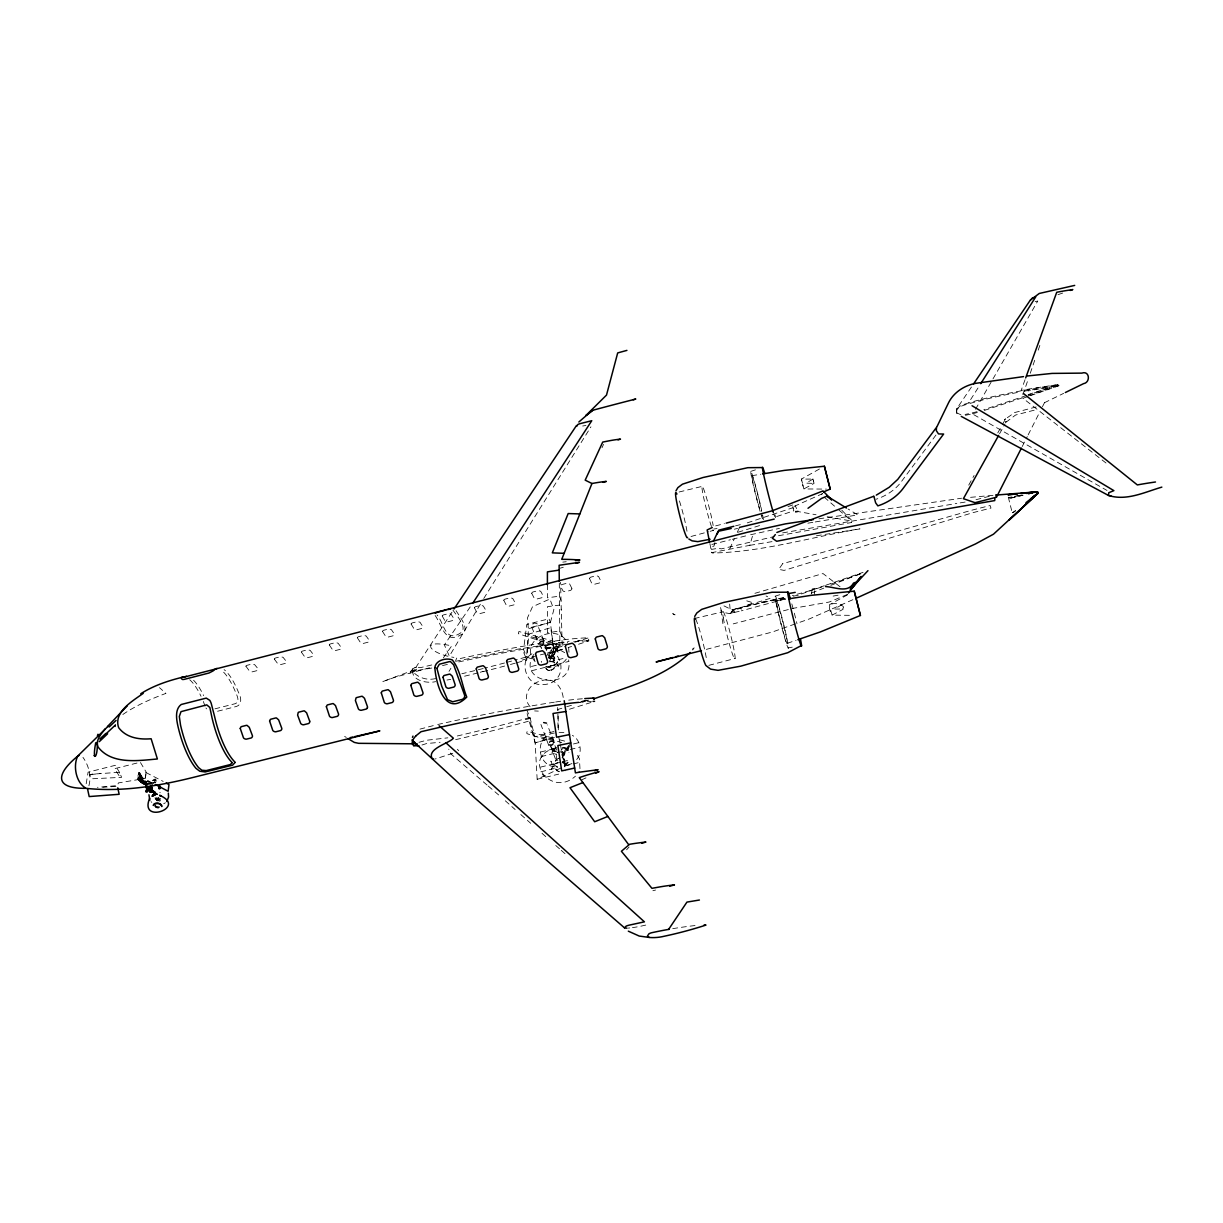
<?xml version="1.0" encoding="UTF-8"?>
<svg xmlns="http://www.w3.org/2000/svg" width="1223" height="1223" viewBox="0 0 1223 1223"><rect width="100%" height="100%" fill="white"/><g stroke="black" fill="none" stroke-linecap="round" stroke-linejoin="round"><path stroke-width="0.75" stroke-dasharray="5 3.75" d="M547.4 584.747L547.4 597.787L559.415 596.182L561.036 600.371M956.34 412.457C956.493 406.342 964.213 405.272 968.784 403.789A288.857 207.1 -16.6 0 1 996.348 396.787A589.532 388.883 -14.3 0 1 1020.594 391.88M568.97 652.256L568.573 646.279M152.829 784.493L144.849 782.368L144.1 783.622M1008.302 497.134L1012.338 513.232L1015.503 510.939M157.767 800.652C155.504 797.946 158.486 803.542 158.088 797.855M814.487 594.485L814.671 590.694M145.843 774.74L146.011 771.805L140.278 762.219L114.733 768.64L119.395 776.269L119.487 772.279L115.237 765.323L88.102 772.156L85.9 785.533M151.805 782.705L145.048 779.234L145.858 774.572M517.023 662.683A3039.17 2135.587 69.2 0 0 525.875 660.206L526.761 659.946L528.795 634.08L550.778 627.689L553.82 651.997L562.259 649.398L560.577 582.27M154.602 779.28C156.223 782.965 154.343 777.538 156.055 779.296C151.576 781.604 158.18 774.923 155.611 782.735M144.711 784.142L141.486 780.457L138.673 773.655C140.477 769.634 137.175 778.363 139.926 772.997M137.985 778.654L141.318 780.687L137.985 778.654L142.158 780.014L138.199 778.868M157.996 798.053C156.529 801.386 159.907 798.726 156.682 798.955M157.691 799.261L158.547 799.934L157.584 800.836L157.201 799.796L158.623 799.276M157.584 800.836L157.278 799.139M154.358 782.001L154.725 779.127M145.812 775.428L145.094 778.455L118.386 782.919L117.454 785.563L97.458 787.337M141.883 780.763C139.59 781.528 144.375 785.334 142.984 782.17M146.791 785.716C141.425 776.345 139.514 777.385 146.745 785.992M141.792 780.733L143.091 783.393M142.265 778.348L142.036 779.647M141.318 780.687L142.204 779.678L138.413 772.905M147.524 785.242C140.446 768.472 139.865 785.502 143.152 778.577C139.804 775.703 138.642 782.995 143.381 783.76M144.085 784.356L137.878 779.326L143.29 784.631M137.924 779.02L138.765 778.378L141.379 780.289M142.158 780.075L139.453 773.379M146.959 785.732L139.544 772.722L138.765 772.997L145.247 784.417M137.695 778.011C143.305 780.794 136.273 766.485 138.474 778.608C138.78 774.878 137.007 783.622 139.223 778.103M545.626 646.554L545.504 647.364M579.977 768.64L579.396 758.566L575.681 752.879M141.364 780.35L138.673 773.655M554.248 654.412L554.371 653.586M555.441 760.553L555.303 761.379M153.655 782.858L144.039 782.873L144.299 783.607L145.323 782.032L143.458 781.573L146.454 786.099M150.888 785.09L144.467 783.53L143.504 781.864M568.435 745.74L567.365 748.919L562.167 752.099M154.113 782.873L155.489 782.231M155.26 779.846L153.594 779.953L154.801 780.136M550.396 622.492L553.881 609.543L549.891 599.025L532.525 606.7L527.51 617.783L528.26 628.133L550.396 622.415L548.989 618.807L526.746 624.464L523.582 649.581L526.593 656.889L531.286 658.876M811.292 593.95L811.965 590.877M735.451 608.886L729.26 613.671L734.702 612.173L735.451 608.886L785.135 597.114M88.912 785.732C91.542 776.131 88.698 765.277 82.965 757.358M714.935 542.553L713.972 546.039L710.624 547.293L711.465 549.402L718.528 548.225L721.31 548.882L774.281 536.576M709.875 543.562L711.694 552.643L749.821 545.336L752.971 534.405M1022.887 394.708L1028.421 378.641M1030.255 373.275L1035.759 357.254M1038.22 350.13L1040.054 344.794M1025.042 379.711L1021.159 390.412L1022.199 390.229A584.09 386.086 -13.1 0 1 1058.644 384.603L1028.054 395.029M138.199 774.419L139.407 773.746M137.496 779.525L139.009 779.617M451.96 612.188L412.61 672.344C413.833 681.394 428.096 683.458 435.663 681.639M160.534 798.405L159.709 799.49M414.949 667.59L412.625 668.889L412.625 671.198M971.444 387.034L956.615 408.925L956.86 413.634L959.382 415.27M602.022 447.725L603.52 444.362M729.764 548.714L734.274 538.884M737.27 532.326L739.533 527.403M556.664 747.65C519.439 756.089 550.564 798.619 575.437 776.177M545.626 646.753L548.516 644.169M554.233 654.213L552.353 656.415L549.173 656.889M1022.229 446.517L1027.289 436.565M1028.13 434.899L1039.917 411.708M1042.424 406.755L1045.115 401.45L1043.754 403.055L1063.658 393.347M137.924 778.073L138.994 778.21M139.437 774.602L138.444 774.281M554.187 667.911L551.283 670.494M553.805 668.889L554.325 667.284M557.657 661.536L555.578 664.41L549.769 666.52M141.042 779.708L143.152 778.577M555.456 760.767L558.514 758.138M568.145 746.794L565.974 749.714L562.137 751.518M968.723 485.134L974.089 475.487M997.785 432.881L1001.438 426.323M1002.34 424.687L1005.52 418.969L1014.677 412.548L1036.554 406.862M999.573 433.737L1005.046 423.892M1005.963 422.256L1015.579 415.025L1037.486 409.338M144.803 782.353L144.467 783.53L143.152 781.833M975.541 409.246L1037.746 301.026A57.145 45.618 -25.1 0 1 1034.918 301.684M483.758 598.49L590.938 426.827M480.349 604.238L449.361 656.17L444.377 644.918L471.757 604.651M412.625 668.905L409.766 673.644L417.502 668.66L382.478 681.7L395.381 677.099L432.361 667.055M455.644 660.542L456.745 658.081M449.024 671.366L450.92 668.262M956.615 408.925L961.003 405.333L968.509 402.948L979.715 385.276M587.789 640.852L588.844 639.216M541.33 757.358L542.003 756.38M542.462 755.692L543.088 754.79M549.784 660.512L560.149 645.591L559.935 642.992L518.888 631.496L518.369 633.697L556.633 646.386L556.434 643.802L546.391 656.109M443.368 657.836L451.7 645.897C418.128 638.452 429.181 653.862 453.886 657.393M576.69 759.514C582.79 752.374 580.696 739.915 572.395 735.329M566.341 659.09C561.449 665.985 551.986 668.247 544.036 666.459M562.106 757.679L568.695 748.598M730.421 613.365L732.088 611.072L741.046 607.923L741.337 610.827L729.504 613.594L721.799 612.142L720.546 607.617L724.001 605.889L731.813 609.773L737.362 608.58L770.566 598.23L766.072 595.968M550.151 656.95L559.37 644.46M550.258 658.31L559.477 645.805M935.962 435.052L901.229 481.831A44.395 34.473 -15.3 0 1 876.096 499.244M533.763 654.412C514.99 683.779 574.795 691.698 568.619 659.9M561.663 755.111L570.056 744.226M562.84 755.233L570.178 745.74M561.051 750.433L563.406 747.666M412.625 672.329L414.949 670.907M626.589 849.817L629.05 847.05M141.409 779.922L142.204 779.678M141.868 779.708L139.3 772.997L143.764 780.748L142.831 781.161M546.024 645.973L549.601 644.017L552.613 644.98M553.836 654.993L549.158 656.69M556.801 750.249L553.255 741.627L551.191 741.23L549.249 742.621L555.808 759.896L558.529 758.352M692.707 649.994L694.205 647.808L689.91 650.988M549.509 658.555L552.016 657.301L551.665 654.152L549.31 655.329L549.846 656.613M562.855 761.99L564.659 760.66L563.986 758.81L562.274 758.627M122.85 714.492C136.013 705.411 150.979 698.945 165.946 693.38L159.479 687.662M153.548 783.255L144.131 782.888M419.963 729.122L435.862 724.949M165.457 802.762L163.683 803.74M553.148 669.378L549.081 670.403M555.67 747.88C551.084 751.442 547.705 758.229 555.701 748.461M562.565 755.86L564.705 752.986L562.58 756.074M564.231 765.858C572.303 756.104 568.863 762.923 564.277 766.454M455.644 739.625A156.636 117.912 0.1 0 0 463.318 737.836A3319.635 2290.465 68.9 0 0 529.33 720.989L530.171 720.76L535.154 742.835L537.157 779.265L562.091 767.463M157.232 799.521L158.195 798.894M156.605 800.484L158.18 799.536M158.547 799.934L157.324 800.576L155.092 798.802M819.441 469.005L801.34 479.126L803.863 488.94L826.427 489.093M143.733 781.558L144.757 783.148M847.615 594.775L829.439 604.712L830.937 611.026L832.129 615.123L852.874 615.368M571.936 763.534L565.561 766.087M458.656 750.723L457.417 749.256M581.812 779.815L585.985 777.874M822.773 493.557L793.437 506.689M852.874 599.698L809.32 618.945L796.983 623.302M158.073 798.283L157.232 798.206M847.34 594.454L829.209 602.037L792.825 608.381L733.234 623.868M538.303 711.113L534.619 710.93M811.506 593.017L823.798 588.141M830.814 585.374L862.414 572.853M452.77 753.292L435.235 758.979M421.981 745.021L426.582 743.538L440.112 742.285M747.07 605.217L753.414 602.908L746.764 600.86M545.748 648.297C550.289 645.927 558.208 647.579 558.437 653.586C557.719 647.9 550.197 646.585 545.794 648.832M159.724 799.368L158.669 799.75M801.478 593.981L813.494 589.669M788.009 506.612L793.161 504.778M795.21 623.929L772.294 632.031L703.256 650.193M821.428 494.688L822.208 493.74M557.734 762.311L552.475 765.522L551.451 769.313L553.881 764.742L557.78 762.907M1030.332 395.702L1059.057 385.658A589.532 388.883 -14.3 0 0 1024.064 391.238M1027.351 396.741L1022.932 398.27L1106.463 463.364M138.719 773.318L139.498 773.043M137.832 779.647L138.627 779.387M143.626 781.696L144.574 783.362L144.513 782.552M143.336 783.974L143.473 782.812L144.604 784.264M143.259 783.469L141.486 780.84M810.192 590.617L792.366 595.57M811.965 590.006L824.287 585.741M826.06 585.129L863.056 572.349M1062.68 293.061L1057.62 294.804M787.352 643.298L796.097 640.286M830.876 584.059L860.839 573.862M1028.375 395.87L1058.95 385.551A584.013 385.597 -15.6 0 0 1027.993 390.978M1026.54 395.533L985.509 409.109A140.309 112.669 -21.8 0 1 983.827 409.659M1022.275 397.903L985.799 409.95A140.37 112.684 -21.8 0 1 984.118 410.5M747.299 522.863L792.749 507.759L795.699 511.887M578.586 644.231L589.043 640.806L575.773 640.623M750.693 471.405L757.404 469.204M1028.207 394.586L1058.644 384.603A589.272 388.868 -14.3 0 0 996.057 395.931A288.72 207.069 -16.7 0 0 968.509 402.948M587.086 700.397L579.885 702.675M776.666 516.549L793.803 510.817L792.626 505.344M522.099 660.16L526.868 658.662M590.969 702.491L566.906 710.028M574.825 642.289L588.767 637.749L585.71 637.886A208.246 146.561 -4.8 0 0 560.837 640.164L551.405 641.571A926.759 526.853 -5.7 0 0 456.852 659.258M568.099 647.579L571.584 646.463M775.046 596.212L780.457 594.5M562.014 646.34L553.591 648.939L554.814 658.57L551.649 650.621C567.655 661.521 562.183 685.247 541.774 684.574C526.761 685.95 518.017 660.97 532.112 653.724L534.803 660.328M738.065 532.219L762.678 524.621M816.933 588.523L825.586 585.863M566.662 706.772L572.67 704.937M754.897 593.308L823.018 573.556L841.286 587.728M480.303 672.253L483.36 671.335M585.511 700.198L581.017 701.543M560.241 568.175L563.283 567.258M561.831 708.255L557.856 709.432L558.009 730.314M554.34 733.051C532.983 735.68 537.096 769.129 558.452 766.821M554.019 731.446L534.803 736.842L529.972 717.488L526.884 710.12M552.872 737.866L535.154 742.835L527.067 713.376M785.304 598.98L741.337 610.827M536.622 742.407L535.154 742.835L554.462 737.469M419 742.3L426.567 740.251L447.847 737.836M529.972 717.488L529.146 717.733A3303.506 2281.736 68.9 0 1 463.242 734.564A156.361 117.851 0.1 0 1 455.583 736.338M530.216 718.436L525.386 719.628M691.026 536.484L708.423 531.76M710.15 531.302L713.636 530.354A22.962 1.544 75.7 0 1 712.55 529.314M708.836 665.343L735.099 658.478M652.883 890.726L655.574 890.038M735.512 525.859L743.936 523.719M976.015 499.703L992.021 495.621M588.737 700.183L579.091 702.537M715.684 525.859L724.459 523.627M214.958 708.836L235.519 703.622C239.998 702.094 237.247 695.918 235.993 693.196A50.158 15.349 75.9 0 0 221.485 670.311M217.572 711.251L236.574 706.42C242.506 704.494 241.023 696.651 238.577 692.539A50.174 15.288 75.9 0 0 224.099 669.638M734.335 529.207L737.607 528.382M732.317 539.282L748.843 535.124M711.847 544.464L730.483 539.74M546.146 649.168L566.066 644.154M531.898 657.011L562.748 649.245M531.455 666.474L536.928 665.098M549.693 661.888L566.096 657.76M488.619 728.618L480.608 730.406M531.699 670.724L568.252 661.551M540.749 751.977L555.288 748.415M573.465 743.966L578.922 742.621M541.04 756.64L555.609 753.062M557.428 752.619L568.359 749.944M570.178 749.5L579.289 747.268M540.612 767.096L560.745 762.174M562.58 761.73L569.903 759.942M679.132 491.998L701.971 486.418M540.887 771.805L557.413 767.784M564.751 765.995L579.427 762.418M537.157 779.265L558.697 774.128M144.131 782.491L154.755 780.35M778.516 535.72L851.697 522.481L849.343 519.118L838.168 509.349M431.75 664.96L421.048 667.513L416.309 667.391M455.567 661.291L514.073 649.734L569.154 641.234M431.765 668.033L416.309 670.663M782.659 532.861L956.799 503.433M694.358 618.517L722.686 611.852M144.054 782.231L154.45 779.892M437.696 724.52L443.276 723.252A950.164 523.368 -5.7 0 1 555.716 701.987M645.744 925.092L643.955 925.49A77.752 52.604 -5.3 0 1 632.474 927.615M750.647 534.726L779.448 528.382M414.964 670.907L416.294 670.663M544.388 647.854L555.731 647.731L564.705 652.623M761.669 602.113L786.129 597.512M793.33 596.167L798.726 595.158M788.545 647.838L792.259 647.166M785.074 598.46L762.235 602.572L732.332 610.155L734.702 612.173M833.138 596.075L840.277 594.806M749.821 545.336L772.187 541.606M414.979 667.575L416.294 667.391M807.883 523.184L813.433 522.252M815.267 521.946L857.751 514.898L848.059 508.982M751.809 475.701L760.828 474.234M960.193 502.882L965.283 502.041M816.429 535.781L859.983 528.856L858.806 529.085C810.207 537.325 761.577 552.215 712.183 553.01L711.694 552.643M555.716 701.987L562.198 700.993M776.238 600.783L785.426 599.346M818.906 518.797L961.599 498.22M548.424 657.791L551.665 658.142M548.439 657.989L549.54 657.821M157.094 800.301L159.953 801.218M159.235 799.536L157.079 799.246M713.758 529.024L717.06 528.55M138.581 773.96L139.728 774.511M562.794 562.121L566.203 561.724M90.854 774.556L100.332 773.486M435.633 678.566C427.454 680.676 417.884 677.878 412.64 671.228M115.91 786.404L102.763 787.276M992.984 495.33L967.148 497.639M559.094 732.332L563.895 732.501M144.085 783.423L150.49 783.362M153.257 782.705L154.19 782.582M559.66 742.896L560.822 742.942M549.616 644.215L550.702 644.261M547.705 652.792C552.154 654.351 558.085 649.413 557.933 646.829C557.734 651.721 552.001 653.999 547.736 653.327M549.815 660.955L555.792 662.484L558.376 666.764M549.846 661.49L554.065 662.117L558.085 665.709M143.091 782.903L144.314 784.371M143.473 782.812L143.626 783.867M551.283 658.264L553.637 658.555L554.279 660.359L552.582 661.674L550.228 661.383M561.128 752.604L563.589 752.909L564.246 754.56L564.965 765.124M550.488 665.388L552.842 665.694L554.554 664.379L553.285 653.235L550.946 652.929L549.249 654.259L549.479 658.066M544.128 641.494L541.422 641.035L538.869 642.824L539.022 645.056L541.728 645.515L544.281 643.726L544.128 641.494L536.958 623.531L534.237 623.103L531.653 624.892L531.791 627.124L539.022 645.056M549.662 658.784L543.409 641.83L541.453 641.509L539.618 642.794L541.086 647.808M539.725 644.399L541.667 644.72L543.516 643.436L543.409 641.83M563.925 747.559L568.481 748.568M795.653 511.138L816.047 514.761M827.161 516.733L851.254 520.998M960.911 414.78L956.585 412.793M554.019 741.276L551.16 740.71L548.47 742.636L548.638 745.128L551.497 745.678L554.187 743.752L554.019 741.276L547.216 724.78M549.372 744.394L551.435 744.807L553.377 743.416L553.255 741.627M555.808 759.896L557.856 760.309M158.21 800.239L159.265 800.576M159.77 792.473L160.259 792.687M558.116 771.27L559.201 771.53M559.217 771.744L556.45 770.184M562.305 762.082L566.31 763.519L568.68 766.21M562.351 762.678L566.356 764.1L568.726 766.806M557.612 766.821L552.2 764.192L550.916 761.119L552.23 764.772L557.657 767.417M562.335 747.498L566.31 748.919L568.955 752.649M557.673 752.328L552.292 749.684L551.023 746.626M545.626 666.428C550.61 669.164 558.498 664.211 557.917 660.435M549.096 670.601L547.155 669.684M550.625 657.668L552.551 658.601M552.658 737.989L553.591 742.101L552.658 737.989L527.465 731.293L526.823 732.134L526.914 733.662L556.679 743.08M559.844 739.839L565.255 741.276M540.597 736.75L561.8 742.468M531.378 636.831L559.92 644.934M144.895 783.194L141.578 779.8L139.009 773.089L146.5 785.823M138.719 778.745L142.113 780.412M555.517 751.228L551.344 747.65M564.43 747.436L568.619 751.044M548.057 670.342L546.452 669.057M145.965 772.539L163.194 781.421M551.711 644.338L553.3 645.606M344.641 736.475L346.338 737.408M965.375 415.285A140.538 112.822 -21.8 0 0 972.224 413.802L1106.998 490.454M452.877 609.987C456.011 615.154 469.097 628.255 459.909 633.407C444.882 642.625 443.964 622.568 437.07 615.001M140.095 779.54L142.036 778.195M151.041 801.692L151.82 802.349M557.199 771.025L555.976 769.435M488.283 786.083L498.648 794.95M562.84 758.734L564.048 760.324M487.09 785.059L450.997 753.995L448.749 749.133M824.21 497.134L836.777 508.126M505.282 800.775L515.173 809.55M520.83 814.564L530.736 823.324M542.003 833.306L546.131 836.96M555.762 845.49L559.889 849.144M561.265 850.352L565.378 854.006M552.536 658.402L553.698 659.961M138.413 779.341L143.351 783.775M143.06 783.867L138.505 778.761L143.657 782.766M137.878 779.326L143.336 784.34M138.673 779.051L146.836 786.572M841.806 510.22L853.501 522.206M535.124 661.658C516.84 641.356 556.633 620.917 567.533 642.839M542.263 774.266L543.058 775.168M543.562 775.764L544.296 776.605M156.666 799.093L156.238 798.222M205.953 708.01L206.565 708.866M435.143 615.49C441.793 624.678 444.606 644.368 460.597 634.982C471.681 630.242 459.007 616.086 455.797 610.185M156.834 797.793L158.027 800.178M556.006 754.255L556.496 755.218M143.871 783.393L143.381 782.185M546.008 668.324L546.467 669.256M553.239 659.014L553.851 660.558M553.285 645.408L553.744 646.34M158.547 797.365L160.473 800.561M155.061 797.595L156.972 800.79M139.544 772.722L146.057 783.867M138.765 772.997L145.277 784.142M795.271 505.879L796.632 508.63M530.094 706.741C521.136 696.254 530.094 682.709 541.911 680.661C554.019 676.304 562.442 687.678 563.344 698.761M548.638 745.128L540.933 724.505M523.765 652.639L526.761 659.946M156.376 798.741L156.238 797.824M561.938 636.464L559.752 630.915L547.415 632.887L547.4 606.684L559.507 605.11L561.265 609.65M203.354 701.513L205.036 706.13M571.844 588.324L569.582 583.891L567.625 583.188A1.819 0.856 -10.1 0 0 566.738 583.31L562.137 584.487A1.865 0.871 -10 0 0 561.342 584.808L560.531 586.214L562.825 590.602A3.027 2.049 -6.9 0 0 563.757 591.366L564.72 591.626A2.538 1.712 -6.8 0 0 565.729 591.611L570.3 590.449A2.507 1.697 -6.9 0 0 571.126 589.99L571.691 589.348A2.981 2.018 -6.9 0 0 571.844 588.324M802.533 483.299L801.34 479.126L812.959 479.064L814.075 483.391L803.863 488.94L802.67 484.782M142.969 779.938L141.226 778.348M722.915 623.684L720.546 607.617M556.022 754.469L555.854 753.658M555.991 769.664L555.808 768.854M564.032 760.11L564.216 760.92M541.575 662.331L541.269 661.276M546.024 668.522L545.84 667.712M541.713 648.725L541.392 647.655M558.59 736.322L560.027 743.11M560.394 744.807L565.622 770.765M553.729 646.141L553.897 646.952M553.591 648.939L550.396 622.354L528.474 628.729L526.593 656.889L525.691 657.148A3026.054 2128.173 69.3 0 1 515.097 660.099M557.581 707.506L557.887 710.624M729.672 604.101L730.055 608.794M556.312 755.952L556.618 759.773M558.147 716.128L558.376 732.99M559.293 583.142L559.874 643.374M578.632 702.369A214.881 147.035 -4.8 0 1 591.412 701.467M511.566 661.077A3026.054 2128.173 69.3 0 1 506.246 662.514M504.488 662.988A3026.054 2128.173 69.3 0 1 484.965 668.064M483.192 668.522A3026.054 2128.173 69.3 0 1 461.835 673.735M189.703 679.759A50.036 16.098 75.9 0 1 201.031 696.284M193.57 680.248A50.051 16.037 75.9 0 1 203.614 695.627M585.955 425.451A59.392 49.18 -5.9 0 1 582.683 426.001M450.721 679.346A151.56 116.827 0.3 0 1 446.961 680.034M515.25 663.172A3039.17 2135.587 69.2 0 1 509.945 664.624M504.625 666.061A3039.17 2135.587 69.2 0 1 479.737 672.482M477.948 672.925A3039.17 2135.587 69.2 0 1 461.912 676.823M442.527 665.557A927.951 526.7 -5.7 0 1 449.712 663.921M458.717 661.933A927.951 526.7 -5.7 0 1 551.634 644.613L561.067 643.206A207.268 145.736 -4.8 0 1 564.216 642.824M629.692 927.951A77.752 52.604 -5.3 0 1 628.332 928.089M672.742 928.67A476.588 446.777 64.2 0 1 693.976 925.673A81.391 79.266 70 0 1 696.009 925.459M568.68 700.152A213.199 146.164 -4.8 0 1 584.762 698.593M573.602 641.8A207.268 145.736 -4.8 0 1 589.043 640.791M977.055 411.647A140.309 112.669 -21.8 0 1 965.069 414.444M977.345 412.487A140.37 112.684 -21.8 0 1 972.224 413.802M695.642 619.113A25.01 2.125 76 0 1 706.604 659.839M791.816 603.887A28.098 1.147 75.9 0 1 793.819 611.286M794.323 613.182A28.098 1.147 75.9 0 1 796.983 623.73M759.559 508.585A20.913 0.917 75.7 0 1 752.466 480.073A20.913 0.917 75.7 0 1 754.515 482.917A20.913 0.917 75.7 0 1 761.608 511.428M762.265 515.754A20.913 0.917 75.7 0 1 761.516 514.73M711.496 526.609A22.962 1.544 75.7 0 1 702.935 494.046A22.962 1.544 75.7 0 1 704.952 492.762A22.962 1.544 75.7 0 1 713.162 525.538M679.438 500.941A23.313 1.85 75.7 0 1 687.188 532.494M762.479 518.827A25.393 1.116 75.7 0 1 761.195 514.99M760.11 511.367A25.393 1.116 75.7 0 1 751.763 478.147A25.393 1.116 75.7 0 1 753.047 477.092A25.393 1.116 75.7 0 1 761.608 510.113M762.586 514.761A25.393 1.116 75.7 0 1 763.381 520.02M774.618 516.473A26.187 0.994 75.8 0 1 773.823 514.103M775.061 514.776A26.187 0.994 75.8 0 1 775.474 517.726M531.669 593.231L534.099 597.955A3.027 2.033 -6.1 0 0 535.032 598.72L535.995 598.98A2.538 1.712 -6.1 0 0 537.019 598.964L541.575 597.802A2.492 1.682 -6.2 0 0 542.385 597.359L542.936 596.702A2.981 2.003 -6.2 0 0 543.073 595.693L540.704 591.29L538.731 590.602A1.819 0.841 -9.7 0 0 537.845 590.724L533.259 591.901A1.865 0.871 -9.6 0 0 532.464 592.207L531.669 593.231M274.288 659.044L277.682 663.615A2.996 1.942 -0.3 0 0 278.722 664.334L279.715 664.578A2.507 1.636 -0.3 0 0 280.724 664.563L285.112 663.432A2.477 1.605 -0.3 0 0 285.861 663.004L286.335 662.392A2.95 1.926 -0.3 0 0 286.35 661.429L283.094 657.347L280.923 656.72A1.789 0.81 -6.1 0 0 280.052 656.843L275.634 657.974A1.85 0.826 -6.1 0 0 274.885 658.28L274.288 659.044M554.355 750.066L554.34 751.809L552.903 748.583L554.355 750.066M301.362 652.104L304.649 656.72A2.996 1.957 -0.8 0 0 305.674 657.439L306.667 657.684A2.507 1.651 -0.8 0 0 307.676 657.653L312.079 656.537A2.477 1.62 -0.9 0 0 312.843 656.109L313.317 655.482A2.95 1.926 -0.9 0 0 313.348 654.519L310.183 650.407L308.028 649.78A1.789 0.81 -6.5 0 0 307.156 649.887L302.723 651.033A1.85 0.841 -6.4 0 0 301.974 651.324L301.408 651.935M589.471 578.403L591.687 583.218A3.027 2.049 -7.6 0 0 592.589 583.983L593.552 584.258A2.553 1.727 -7.6 0 0 594.577 584.227L599.163 583.05A2.507 1.697 -7.7 0 0 599.989 582.607L600.554 581.949A2.996 2.018 -7.7 0 0 600.738 580.925L598.567 576.461L596.641 575.743A1.819 0.856 -10.5 0 0 595.754 575.865L591.137 577.057A1.865 0.871 -10.5 0 0 590.327 577.363L589.471 578.403M329.277 644.949L332.473 649.596A2.996 1.972 -1.4 0 0 333.482 650.315L334.475 650.56A2.522 1.651 -1.4 0 0 335.484 650.544L339.902 649.413A2.477 1.636 -1.5 0 0 340.667 648.985L341.156 648.358A2.95 1.942 -1.5 0 0 341.202 647.38L338.129 643.237L335.989 642.595A1.804 0.81 -6.9 0 0 335.117 642.717L330.669 643.864A1.85 0.841 -6.8 0 0 329.92 644.154L329.277 644.949M357.315 637.749L360.403 642.442A2.996 1.972 -2 0 0 361.397 643.176L362.39 643.42A2.522 1.666 -2 0 0 363.399 643.405L367.833 642.258A2.477 1.636 -2.1 0 0 368.612 641.83L369.101 641.204A2.95 1.957 -2.1 0 0 369.163 640.225L366.181 636.036L364.072 635.394A1.804 0.826 -7.2 0 0 363.2 635.517L358.721 636.663A1.85 0.841 -7.2 0 0 357.972 636.969L357.315 637.749M382.447 631.313L385.428 636.021A2.996 1.987 -2.6 0 0 386.422 636.77L387.416 637.015A2.522 1.666 -2.6 0 0 388.425 637L392.873 635.853A2.477 1.651 -2.7 0 0 393.653 635.425L394.158 634.798A2.95 1.957 -2.7 0 0 394.234 633.804L391.345 629.6L389.25 628.943A1.804 0.826 -7.6 0 0 388.364 629.065L383.884 630.212A1.85 0.841 -7.5 0 0 383.12 630.518L382.447 631.313M411.081 623.959L413.955 628.729A2.996 2.003 -3.2 0 0 414.933 629.463L415.912 629.723A2.522 1.682 -3.2 0 0 416.921 629.692L421.4 628.546A2.477 1.651 -3.3 0 0 422.18 628.118L422.699 627.491A2.95 1.972 -3.3 0 0 422.776 626.497L419.993 622.247L417.914 621.59A1.804 0.826 -8 0 0 417.043 621.712L412.533 622.859A1.85 0.856 -7.9 0 0 411.769 623.164L411.081 623.959M442.191 615.995L444.943 620.795A3.012 2.003 -4 0 0 445.906 621.529L446.884 621.788A2.522 1.682 -4 0 0 447.893 621.773L452.403 620.627A2.492 1.666 -4 0 0 453.183 620.183L453.718 619.541A2.966 1.987 -4 0 0 453.809 618.548L451.134 614.267L449.086 613.594A1.804 0.841 -8.4 0 0 448.199 613.717L443.674 614.879A1.85 0.856 -8.3 0 0 442.894 615.184L442.267 615.811M474.356 607.739L476.985 612.585A3.012 2.018 -4.7 0 0 477.933 613.335L478.912 613.594A2.522 1.697 -4.7 0 0 479.92 613.579L484.446 612.417A2.492 1.666 -4.8 0 0 485.241 611.974L485.776 611.347A2.966 1.987 -4.8 0 0 485.883 610.338L483.314 606.012L481.296 605.339A1.804 0.841 -8.9 0 0 480.41 605.461L475.869 606.623A1.85 0.856 -8.8 0 0 475.09 606.929L474.356 607.739M503.738 600.203L506.246 605.095A3.012 2.033 -5.4 0 0 507.193 605.844L508.156 606.104A2.538 1.697 -5.4 0 0 509.165 606.088L513.706 604.926A2.492 1.682 -5.5 0 0 514.516 604.483L515.051 603.841A2.966 2.003 -5.5 0 0 515.189 602.832L512.727 598.475L510.725 597.787A1.804 0.841 -9.3 0 0 509.838 597.909L505.267 599.071A1.865 0.871 -9.2 0 0 504.488 599.392L503.738 600.203M245.884 666.168L249.354 670.877A2.996 1.942 0.3 0 0 250.394 671.58L251.403 671.824A2.507 1.62 0.3 0 0 252.397 671.809L256.784 670.693A2.477 1.605 0.2 0 0 257.518 670.265L257.992 669.654A2.95 1.911 0.3 0 0 257.977 668.691L254.629 664.639L252.442 664.028A1.789 0.81 -5.8 0 0 251.556 664.15L247.168 665.281A1.85 0.826 -5.7 0 0 246.434 665.572L245.884 666.168M782.72 563.65L778.745 569.352L784.096 570.392L973.019 512.636L990.982 508.065L990.141 505.527L972.209 510.098L782.72 563.65M1015.518 510.495L1012.522 512.804L1015.518 510.495M1006.407 421.461L1005.444 422.103L1006.407 421.461M1005.52 418.969L1004.557 419.581L1005.52 418.969M812.959 479.064L806.125 483.131L814.075 483.391L812.959 479.064M841.928 604.697L834.575 608.978C861.298 610.43 818.646 592.421 832.129 615.123L843.106 609.314L841.928 604.697M1022.932 495.239L1008.409 498.648L1022.917 495.223M1011.925 496.905L1008.287 497.639L1011.925 496.92M1019.218 495.453L1013.745 496.538L1019.233 495.483M92.581 774.144L89.447 774.587L92.031 778.776L121.612 777.354L119.487 772.279L92.581 774.144M672.589 613.625L675.05 614.863L672.589 613.625M542.829 638.253L543.715 642.106L542.829 638.253M546.131 737.072L545.703 736.108L546.543 739.869L546.131 737.072M536.622 637.305L536.224 636.357L537.019 639.889L536.622 637.305M777.064 606.149A22.442 1.055 75.9 0 0 786.695 642.885A22.442 1.055 75.9 0 0 781.635 617.218A22.442 1.055 75.9 0 0 777.064 606.149M723.297 617.844A24.628 1.773 75.9 0 0 734.075 658.127A24.628 1.773 75.9 0 0 729.29 629.707A24.628 1.773 75.9 0 0 723.297 617.844M776.055 602.771A27.242 1.284 75.9 0 0 787.75 647.364A27.242 1.284 75.9 0 0 781.589 616.132A27.242 1.284 75.9 0 0 776.055 602.771"/><path stroke-width="1.5" d="M547.4 584.747L547.415 571.86L559.171 570.101M998.656 435.373L963.388 498.694L975.052 502.684L996.409 497.241L995.812 494.795M148.931 794.782L149.848 800.239M95.715 742.743C91.664 764.176 98.497 757.129 97.06 742.361M161.772 806.569C162.598 803.679 154.587 800.927 153.242 805.468C153.777 803.343 160.672 802.089 161.726 806.156M149.573 790.608C150.643 792.58 155.994 790.287 154.129 792.81M155.26 805.896L156.116 807.318L158.287 807.455M150.612 787.505C157.92 787.734 138.306 795.347 149.145 789.768L147.662 788.804C152.829 788.224 149.986 790.134 150.704 789.141M151.407 791.464C152.737 787.352 157.018 797.304 154.067 792.397M152.508 790.547L152.371 791.556L154.358 792.58M154.74 792.428L154.664 795.424M151.3 786.695L151.545 787.979L148.396 788.392L149.175 789.385L150.979 788.162M159.785 786.802L158.944 786.374L159.709 785.869M153.349 794.537L152.325 795.867M717.351 533.855L718.146 531.317L731.232 528.489M151.148 786.832L148.625 786.741M159.632 786.022L158.837 787.276L159.984 788.224M159.189 788.759L159.189 787.841M158.99 788.407L160.091 788.239M159.907 788.713L159.479 787.658L158.822 788.453M1025.684 377.922L1056.733 292.266L1057.681 292.083A270.573 199.425 -19.6 0 1 1072.816 289.561L1070.278 290.447M152.325 796.127L154.465 794.598M150.811 791.067L151.866 791.327L149.741 791.006M150.918 790.41L150.23 789.92L151.132 790.012M149.879 791.908L151.331 791.159M472.812 603.107L591.764 420.712L580.252 423.601A12.475 10.12 -5.9 0 0 577.806 424.503L576.782 426.277M114.977 726.416L115.359 725.422M603.199 482.366L606.318 481.388A133.888 102.319 -6.3 0 0 592.834 483.345L591.947 483.513L561.739 559.339L562.565 559.339A164.325 111.752 14 0 1 579.947 560.027L575.422 560.608M1030.53 300.032L1039.244 293.474L1074.696 285.402M115.421 725.01L101.005 738.554M412.441 737.331L412.992 736.093M158.944 787.367L160.06 787.719L158.944 787.367L159.556 786.358M160.06 787.719L159.326 786.557L160.442 786.909M367.374 707.857L366.854 708.606A2.568 2.064 5.3 0 1 366.059 709.111L361.458 710.257A2.599 2.094 5.4 0 1 360.418 710.227L359.394 709.844A3.103 2.492 5.4 0 1 358.37 708.851L355.404 700.55L356.031 697.936A1.911 1.758 20.4 0 1 356.81 697.523L361.427 696.346A1.85 1.712 20.2 0 1 362.329 696.346L364.469 698.257L367.435 706.604A3.058 2.461 5.3 0 1 367.374 707.857M713.422 541.178L718.146 531.317M936.894 426.842L948.589 402.703C953.711 392.384 964.305 385.535 975.434 383.38L1023.513 376.608M996.562 497.058L1021.388 448.184M147.555 788.545L146.347 788.988L147.417 789.431M97.427 735.65L97.978 734.243M151.698 787.979L151.163 787.199M675.937 490.882L677.878 487.625L682.449 484.186L702.98 477.52L747.819 467.69L762.433 467.553M694.71 616.423L696.804 612.983L701.712 609.36L723.771 602.419L771.958 592.253L787.658 592.207M980.724 383.67L1035.728 296.899L1031.845 298.351M454.039 609.008L576.507 425.497M146.546 788.896L147.112 789.538M146.103 791.357L147.31 791.113M150.536 787.597L151.683 787.765M150.337 792.061L150.735 790.639M107.899 726.431L77.706 756.089C72.799 766.072 76.071 783.102 86.222 788.361C122.529 792.137 158.898 785.976 194.06 777.201L379.864 730.865L354.563 736.659M668.599 929.419L686.944 902.1L699.418 900.021M973.569 383.9L1030.775 299.452M149.665 798.329C138.596 824.914 187.975 807.363 159.556 795.317M166.787 801.493L168.56 797.106L168.331 793.115M848.456 593.002L861.237 576.415L850.26 588.951M578.846 422.011L592.146 410.515L595.173 409.613A290.31 21.769 -14.5 0 1 626.956 401.282A58.628 4.892 -14.5 0 1 635.792 399.05A382.57 39.075 -14.5 0 1 633.193 399.768M105.361 728.755C101.341 733.815 95.287 739.9 98.054 747.008C111.629 764.711 137.557 760.721 157.385 758.979L151.132 738.753C139.177 739.777 126.321 737.836 118.646 727.67C113.235 711.939 132.833 700.901 143.229 693.349M151.255 791.373L150.062 791.984M149.802 790.486L150.964 791.602L150.521 790.884M775.321 534.589L772.355 538.227L776.681 541.285L885.039 519.699L994.727 500.589L994.88 498.816M850.428 589.257C851.468 588.018 860.136 580.176 853.532 583.065C847.829 593.644 834.652 586.826 825.525 586.597M850.719 589.165L867.963 570.652M77.278 756.502C55.861 774.083 54.255 788.713 85.686 788.331M107.517 726.493L127.345 705.732M416.248 735.619C413.695 737.973 409.98 742.957 413.802 745.724M690.108 652.516C664.242 677.511 627.2 687.173 593.919 698.807M416.248 735.604L421.018 731.706L443.307 726.523A951.418 523.169 -5.7 0 1 555.945 705.243L565.699 703.806A214.881 147.035 -4.8 0 1 578.632 702.369M154.388 792.122L154.679 795.317M1025.959 502.684L1037.93 493.251L1037.44 491.799L1037.914 493.159L1009.22 519.958L1037.945 493.266L993.489 534.191L975.404 543.99L856.36 598.169M116.063 720.423L109.107 727.012M99.292 741.658L107.624 733.769M151.667 789.966L151.025 790.562M641.678 843.274L645.927 842.066A160.717 105.01 -5.8 0 0 629.616 844.283L621.406 851.269L651.935 888.326L658.203 887.21A135.936 87.674 -6.2 0 1 674.469 884.902L669.761 886.216M99.858 739.089L105.851 733.433M153.089 795.959L152.279 796.219L153.548 794.797L152.646 795.454M808.006 508.279L821.596 498.388L827.038 496.156L846.438 508.004M776.85 532.464L873.497 496.355M1037.945 493.266L1030.469 499.015L1037.93 493.251M153.548 795.347L153.685 794.323M158.929 787L160.396 787.352L159.173 788.025M159.173 807.027L158.271 807.593M159.494 786.863L160.121 787.367L159.326 786.557M435.312 613.227L437.131 612.371M140.767 693.731C153.853 685.4 168.805 680.523 183.802 676.9C179.72 676.594 181.386 680.645 184.321 679.346L209.026 673.002L212.955 670.984A20.287 5.442 -19.6 0 0 214.973 669.287L216.991 668.37M801.539 645.469L787.78 652.7L740.741 666.168L718.069 670.342L710.563 669.119L705.87 665.495A25.01 2.125 76 0 1 696.85 635.089A25.01 2.125 76 0 1 695.642 619.113M876.31 495.116L889.182 487.304L897.758 479.385L936.482 427.408L936.329 430.649L938.515 433.936L943.621 434.043L903.094 488.451A44.563 34.519 -15.3 0 1 877.854 505.879L875.637 502.821L873.879 496.186M1065.325 392.537L1083.578 383.64C1090.61 382.585 1089.785 370.279 1081.82 373.122L1052.07 373.412L1027.075 376.011M712.275 527.51L707.154 529.956L709.493 541.697M595.784 773.226L599.071 771.667A183.893 126.076 -24.6 0 0 580.145 777.324L579.259 777.614L628.515 844.466M77.706 756.089L79.189 755.401M823.461 491.952L830.203 489.108L824.378 466.238L784.295 470.396L762.632 473.928M789.095 598.781L811.139 595.341L854.235 591.168L860.426 615.459L820.587 631.848L797.855 639.675M607.862 816.444L594.684 821.749L569.994 787.719L582.912 782.567M186.416 676.227L184.077 677.114L747.391 532.265L785.441 523.872L813.326 519.637M154.266 794.446C154.602 789.202 155.657 794.705 153.762 794.201M146.026 787.108L148.365 788.636L146.836 786.572M149.542 790.807L149.863 789.982M151.82 785.885L150.933 786.083M147.173 791.342L146.24 791.205M1161.85 487.121C1144.652 492.12 1126.826 501.17 1108.558 495.498L961.247 416.386M618.028 439.898L620.489 439.118A108.251 84.632 -7 0 0 607.663 441.106L602.725 442.069L585.19 480.15L591.947 483.513M576.232 563.314L579.457 562.305L559.125 565.271L559.278 581.277M594.5 770.75L598.108 769.695L579.136 772.233M726.217 523.123L772.34 510.771L822.987 490.927L831.502 499.657M774.235 519.087L739.533 527.403M437.895 612.127L445.906 610.048M675.616 656.751L678.154 656.063M626.925 350.389L617.691 352.912L606.501 395.09L585.955 415.453L592.666 410.546M672.757 657.515L656.094 661.964L701.452 650.651M733.831 526.287L718.696 530.171M447.71 609.574L450.66 609.085M795.699 511.887L798.008 511.367M812.301 589.348L814.763 588.783M350.252 737.607L352.805 737.041M570.759 742.881L557.856 745.556L561.693 770.887L574.672 768.059M419 745.862L413.817 745.724M1031.983 492.915L1028.329 493.633L1032.013 492.869M710.104 539.267L697.783 541.636L692.111 540.856L688.809 538.976M789.355 593.43L795.225 592.375M569.475 734.595L556.587 737.209L553.01 713.483L565.882 711.465M579.106 772.248L575.422 772.875L564.216 700.718M1026.418 493.45L1037.486 491.891L1020.838 493.526M1017.123 493.847L1007.89 494.78L1017.139 493.878M1020.823 493.481L1037.456 491.814L996.745 495.009M593.063 701.391L594.561 701.329M626.986 928.181L624.51 927.86L474.646 797.839L412.457 740.603M1110.056 495.957L1111.004 495.957M417.165 743.844L358.629 743.324L354.303 742.407L347.836 738.524M150.857 789.951L151.683 790.547M157.752 807.547L155.275 806.156M579.84 513.92L568.175 513.553L552.322 552.872L564.139 553.316M150.796 787.413L149.344 788.071L148.579 787.077L150.918 786.695M704.02 925.047A81.391 79.266 70 0 1 705.977 925.077A410.928 398.683 -45.9 0 1 664.242 936.237A48.844 47.987 83.5 0 1 649.749 937.506L639.216 936.054L628.316 931.162M432.896 758.933L433.737 759.07M432.193 758.657C426.399 748.614 449.988 743.049 453.366 738.188L439.133 725.759M543.654 722.579L546.528 723.129M147.433 788.866L146.057 786.848M649.168 937.399L647.441 936.084L648.924 933.822A10.64 10.396 78.7 0 1 651.599 932.752A476.588 446.777 64.2 0 1 669.195 929.281M413.833 741.994L414.842 742.392M160.06 795.424L161.023 795.852M160.014 795.791L160.977 796.219M155.199 784.432L168.132 791.281L168.973 784.585L166.175 783.026M151.423 791.342L154.19 792.366L151.56 790.073M972.056 405.746L1113.878 490.637L1108.741 492.731L1108.558 495.498M594.302 699.403L592.987 698.134M413.022 741.383L413.802 741.994M1023.299 393.363L1137.344 484.935L1138.414 484.736A302.188 204.623 -17.4 0 1 1155.49 482M831.502 499.886L827.038 496.156M445.753 742.651L644.414 921.836L629.371 925.108A16.235 10.686 -5.4 0 0 626.176 926.101L624.51 927.86M146.806 786.848L148.212 788.606M860.426 615.459L854.235 591.168M309.664 721.127L306.621 712.841L304.466 710.93A1.85 1.697 22.2 0 0 303.579 710.945L298.993 712.092A1.896 1.743 22.4 0 0 298.213 712.505L297.617 715.119L300.675 723.359A3.088 2.477 7.1 0 0 301.714 724.337L302.738 724.719A2.599 2.079 7.1 0 0 303.778 724.75L308.334 723.603A2.553 2.049 7 0 0 309.129 723.114L309.633 722.365A3.058 2.431 7 0 0 309.664 721.127M830.203 489.108L824.378 466.238M412.166 739.64L412.441 740.588M117.76 787.826L119.151 794.293L89.187 796.57L87.475 788.59M154.771 792.168L154.755 794.981L154.618 792.229M584.762 698.593A213.199 146.164 -4.8 0 1 594.271 698.073M800.423 638.895A28.098 1.147 75.9 0 1 798.543 637.993A28.098 1.147 75.9 0 1 789.003 599.989A28.098 1.147 75.9 0 1 790.348 598.781M773.333 512.513A26.187 0.994 75.8 0 1 764.085 476.634A26.187 0.994 75.8 0 1 764.665 473.179M687.54 537.417A23.313 1.85 75.7 0 1 679.117 513.003A23.313 1.85 75.7 0 1 676.915 494.092M232.202 762.678L230.321 764.558L206.228 770.582L201.871 770.23L198.63 767.662A50.051 16.037 75.9 0 1 180.515 725.01L179.322 716.464L180.989 711.648L206.763 704.861L209.867 707.506L211.854 717.06A50.158 15.349 75.9 0 0 229.695 759.896L232.202 762.678M235.106 762.418L232.615 765.17L205.128 771.958L199.777 771.224L195.955 768.334A50.036 16.098 75.9 0 1 177.824 725.682C176.357 718.986 174.858 709.111 181.249 704.479L206.274 698.104L209.79 700.366A20.653 17.275 -43.5 0 1 211.304 703.699L214.56 716.372A50.174 15.288 75.9 0 0 232.385 759.223L235.106 762.418M240.243 728.404L243.438 737.744A3.088 2.446 8.6 0 0 244.493 738.723L245.533 739.089A2.599 2.049 8.6 0 0 246.557 739.12L251.097 737.989A2.553 2.018 8.5 0 0 251.862 737.5L252.351 736.75A3.042 2.415 8.5 0 0 252.366 735.543L249.247 727.288L247.092 725.407A1.85 1.666 23.9 0 0 246.205 725.407L241.665 726.554A1.896 1.712 24 0 0 240.9 726.966L240.243 728.404M269.595 721.004L272.76 730.376A3.088 2.461 7.8 0 0 273.814 731.354L274.839 731.721A2.599 2.064 7.8 0 0 275.878 731.767L280.419 730.62A2.553 2.033 7.7 0 0 281.198 730.131L281.703 729.382A3.042 2.415 7.8 0 0 281.718 728.159L278.645 719.888L276.49 717.993A1.85 1.682 23.1 0 0 275.588 717.993L271.032 719.155A1.896 1.727 23.2 0 0 270.268 719.567L269.595 721.004M326.373 706.695L329.461 716.128A3.103 2.477 6.3 0 0 330.485 717.106L331.509 717.488A2.599 2.079 6.3 0 0 332.549 717.519L337.135 716.372A2.568 2.049 6.2 0 0 337.93 715.883L338.435 715.119A3.058 2.446 6.2 0 0 338.496 713.88L335.484 705.564L333.344 703.653A1.85 1.697 21.3 0 0 332.442 703.668L327.84 704.815A1.911 1.743 21.4 0 0 327.061 705.243L326.373 706.695M381.286 692.845L384.282 702.338A3.103 2.507 4.6 0 0 385.306 703.332L386.33 703.714A2.614 2.11 4.6 0 0 387.37 703.745L391.987 702.583A2.568 2.079 4.5 0 0 392.797 702.094L393.317 701.329A3.058 2.477 4.5 0 0 393.393 700.091L390.458 691.714L388.318 689.787A1.85 1.712 19.2 0 0 387.416 689.803L382.784 690.964A1.911 1.758 19.4 0 0 381.989 691.377L381.286 692.845M410.867 685.4L413.817 694.924A3.103 2.522 3.7 0 0 414.826 695.918L415.851 696.3A2.614 2.11 3.7 0 0 416.89 696.33L421.538 695.168A2.568 2.079 3.6 0 0 422.348 694.664L422.883 693.9A3.058 2.492 3.6 0 0 422.959 692.661L420.07 684.253L417.93 682.312A1.865 1.727 17.9 0 0 417.012 682.327L412.365 683.504A1.911 1.773 18.1 0 0 411.57 683.917L410.867 685.4M434.853 667.62C435.969 684.834 445.814 717.962 466.773 697.079C461.927 685.323 460.536 670.082 452.311 659.946C446.303 657.5 435.678 660.16 434.853 667.62M436.917 668.324L441.686 686.149L447.511 699.663L452.724 701.788L462.615 699.327L464.557 697.431L464.679 695.428L453.641 664.777L450.568 661.735A2.752 2.706 60.3 0 0 449.116 661.704L439.378 664.227L436.917 668.324M443.001 677.297L445.906 686.852A3.119 2.538 2.6 0 0 446.915 687.846L447.924 688.243A2.614 2.125 2.7 0 0 448.979 688.274L453.641 687.097A2.568 2.094 2.5 0 0 454.452 686.607L455.002 685.828A3.073 2.492 2.5 0 0 455.094 684.574L452.25 676.136L450.11 674.194A1.865 1.727 16.4 0 0 449.193 674.209L444.53 675.386A1.911 1.773 16.6 0 0 443.72 675.815L443.001 677.297M476.236 668.92L479.095 678.505A3.119 2.553 1.5 0 0 480.089 679.514L481.098 679.896A2.614 2.14 1.5 0 0 482.152 679.942L486.83 678.765A2.584 2.11 1.4 0 0 487.656 678.261L488.206 677.481A3.073 2.507 1.4 0 0 488.313 676.227L485.516 667.758L483.375 665.816A1.865 1.743 14.7 0 0 482.458 665.832L477.765 667.009A1.911 1.789 14.9 0 0 476.97 667.437L476.236 668.92M506.597 661.261L509.41 670.892A3.119 2.553 0.4 0 0 510.388 671.901L511.413 672.283A2.629 2.156 0.4 0 0 512.452 672.329L517.161 671.137A2.584 2.11 0.3 0 0 517.986 670.632L518.552 669.868A3.073 2.522 0.3 0 0 518.674 668.599L515.907 660.084L513.782 658.142A1.865 1.743 13 0 0 512.865 658.157L508.141 659.35A1.926 1.789 13.3 0 0 507.346 659.778L506.597 661.261M535.506 653.969L538.258 663.63A3.134 2.568 -0.6 0 0 539.251 664.655L540.26 665.037A2.629 2.156 -0.6 0 0 541.315 665.083L546.024 663.89A2.584 2.125 -0.8 0 0 546.864 663.386L547.43 662.606A3.088 2.538 -0.7 0 0 547.568 661.337L544.846 652.792L542.722 650.85A1.88 1.758 11.3 0 0 541.804 650.865L537.065 652.058A1.926 1.804 11.5 0 0 536.255 652.486L535.506 653.969M565.332 646.447L568.038 656.155A3.134 2.584 -1.7 0 0 569.016 657.164L570.025 657.561A2.629 2.171 -1.7 0 0 571.08 657.592L575.819 656.415A2.599 2.14 -1.9 0 0 576.66 655.895L577.241 655.115A3.088 2.538 -1.9 0 0 577.378 653.831L574.703 645.27L572.578 643.313A1.88 1.758 9.3 0 0 571.645 643.329L566.906 644.521A1.926 1.804 9.6 0 0 566.081 644.964L565.332 646.447M595.28 638.91L597.94 648.633A3.134 2.584 -2.9 0 0 598.903 649.658L599.912 650.055A2.645 2.171 -2.9 0 0 600.967 650.086L605.737 648.893A2.599 2.14 -3 0 0 606.577 648.389L607.158 647.594A3.103 2.553 -3 0 0 607.327 646.31L604.682 637.718L602.557 635.746A1.88 1.773 7.3 0 0 601.64 635.761L596.87 636.969A1.926 1.819 7.6 0 0 596.044 637.397L595.28 638.91M151.866 790.471L151.728 791.51L151.866 790.471M155.917 793.482L156.972 794.262L155.917 793.482M146.301 790.731L147.112 791.74L146.301 790.731M94.782 756.349L94.339 755.508L94.782 756.349"/></g></svg>
